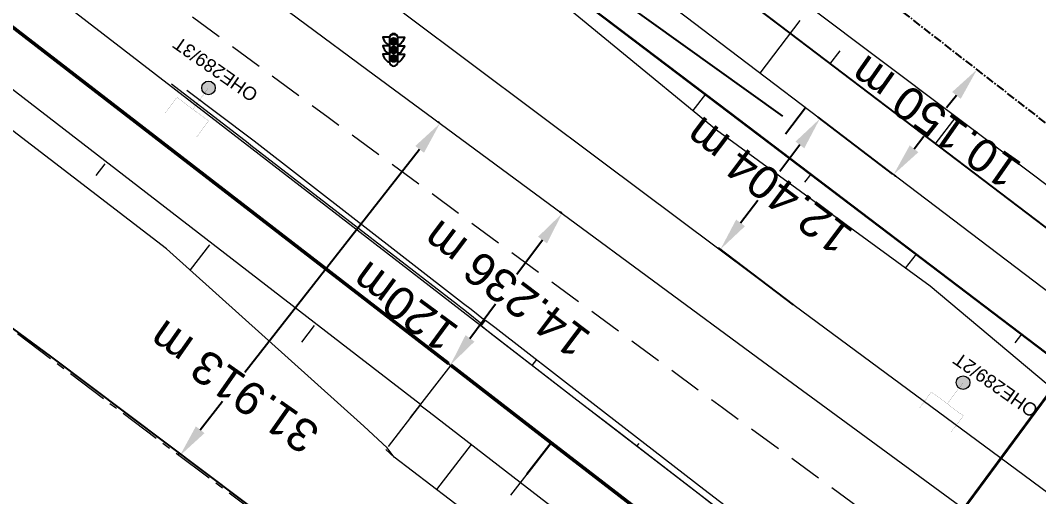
# Model space of a CAD drawing. Header units: metres. Extents: x 644418 to 1306172, y 3366650 to 6747308.
# Drawn here: x 653583.4 to 653660.3, y 3373248.4 to 3373284.4 of the extents above; entities that cross this region are included whole.
import ezdxf
from ezdxf.enums import TextEntityAlignment as Align

# ---------------------------------------------------------------- set-up
doc = ezdxf.new("R2010")
doc.units = ezdxf.units.M
doc.header["$MEASUREMENT"] = 0
for name, pattern in [('CENTER', [2, 1.25, -0.25, 0.25, -0.25]), ('DASHED', [0.75, 0.5, -0.25]), ('PHANTOM2', [1.25, 0.625, -0.125, 0.125, -0.125, 0.125, -0.125])]:
    doc.linetypes.add(name, pattern=pattern)
doc.layers.get('Defpoints').update_dxf_attribs({"lineweight": 0})
for name, color, linetype, lineweight in [('BOUNDARY DIMENTION', 10, 'Continuous', 0), ('C-ALIG-LABL-DG', 1, 'Continuous', 25), ('Existing Chainage', 7, 'Continuous', 0), ('Existing IR Track', 143, 'Continuous', 0), ('Existing Railway Boundary', 7, 'CENTER', 0), ('OHE MAST', 8, 'Continuous', 0), ('OHE MAST TEXT', 8, 'Continuous', 0), ('Prop TPTC Connecting line', 10, 'Continuous', 0), ('Proposed Chainage', 10, 'Continuous', 0), ('PROPOSED DFCC TOE LINE', 239, 'Continuous', 0), ('PROPOSED DFCC TOE LINE - Connecting line', 239, 'Continuous', 0), ('PROPOSED DFCC TOE LINE - Cut & Connection', 239, 'Continuous', 0), ('PROPOSED DFCC TOE SLOPES', 239, 'Continuous', 0), ('PROPOSED DFCC TOE SLOPES - Connecting line', 239, 'Continuous', 0), ('PROPOSED DFCC TOE SLOPES - Cut & Connection', 239, 'Continuous', 0), ('PROPOSED DFCC TRACK', 1, 'Continuous', 0)]:
    doc.layers.add(name, color=color, linetype=linetype, lineweight=lineweight)
for name, color, linetype in [('C-ROAD-CNTR-N', 92, 'Continuous'), ('COMPOUND_WALL', 251, 'Continuous'), ('DFCC Boundary', 6, 'CENTER'), ('Dimension', 10, 'Continuous'), ('IR PROPOSALS', 190, 'Continuous'), ('LINK LINE', 190, 'Continuous'), ('MATCH LINE', 7, 'Continuous'), ('PROPOSED DFCC FORMATION LINE', 187, 'Continuous'), ('PROPOSED FORMATION LINE - Connecting line', 187, 'Continuous'), ('PROPOSED FORMATION LINE - Cut & Connection', 187, 'Continuous'), ('SIGNAL_POST', 8, 'Continuous')]:
    doc.layers.add(name, color=color, linetype=linetype)
doc.styles.get("Standard").update_dxf_attribs({"font": 'arial.ttf'})
doc.styles.add('Style-Arial', font='arial.ttf')
doc.dimstyles.new('DIM', dxfattribs={"dimtxt": 2.5, "dimasz": 2.5, "dimexe": 0.18, "dimexo": 0.0625, "dimgap": 0.09, "dimtad": 0, "dimtih": 1, "dimtoh": 1, "dimdec": 3, "dimzin": 0, "dimdsep": 46, "dimtxsty": 'Standard', "dimcen": 0.09, "dimadec": 0, "dimazin": 0, "dimtfac": 1, "dimtdec": 3, "dimtofl": 0, "dimtmove": 0, "dimatfit": 3, "dimfxl": 1, "dimtolj": 1, "dimtzin": 0, "dimarcsym": 0})

# ---------------------------------------------------------------- blocks, each defined once
blk = doc.blocks.new('SIG')
for color, points in [(1, [(-0.216, 0.418, 0.180295), (-0.007, 0.33, -0.00255), (0.006, 0.33, -0.00255), (0.018, 0.33, 0.180295), (0.227, 0.418, -0.002654), (0.247, 0.438, 0.184495), (0.329, 0.654, 1.000001), (-0.318, 0.654, 0.184495), (-0.236, 0.438, -0.002654)]), (2, [(0.227, -0.23, -0.002654), (0.247, -0.21, 0.184495), (0.329, 0.006, 1.000001), (-0.318, 0.006, 0.184495), (-0.236, -0.21, -0.002654), (-0.216, -0.23, 0.180295), (-0.007, -0.317, -0.00255), (0.006, -0.317, -0.00255), (0.018, -0.317, 0.180295)]), (3, [(0.227, -0.878, -0.002654), (0.247, -0.857, 0.184495), (0.329, -0.641, 1.000001), (-0.318, -0.641, 0.184495), (-0.236, -0.857, -0.002654), (-0.216, -0.878, 0.395599)])]:
    blk.add_hatch(color=color).paths.add_polyline_path(points)
for p, q in [((-0.311, 0.978), (-0.318, -0.904)), ((0.329, -0.904), (0.322, 0.978))]:
    blk.add_line(p, q)
for points in [[(-0.311, 0.978), (-0.812, 0.978, 0.198758), (-0.425, 0.415, 0.003814), (-0.313, 0.39, 0.003814)], [(0.322, 0.978), (0.824, 0.978, -0.198758), (0.436, 0.415, -0.003814), (0.324, 0.39, -0.003814)], [(-0.313, 0.33), (-0.812, 0.33, 0.198758), (-0.425, -0.233, 0.003727), (-0.316, -0.257, 0.003727)], [(0.324, 0.33), (0.824, 0.33, -0.198758), (0.436, -0.233, -0.003727), (0.327, -0.257, -0.003727)], [(-0.316, -0.317), (-0.812, -0.317, 0.198758), (-0.425, -0.88, 0.003639), (-0.318, -0.904)], [(0.327, -0.317), (0.824, -0.317, -0.198758), (0.436, -0.88, -0.003639), (0.329, -0.904)]]:
    blk.add_lwpolyline(points, format="xyb")
for centre, radius, start, end in [((0.006, 0.908), 0.324, 12.40488, 167.59512), ((0.006, 0.811), 0.357, 27.75781, 152.24219), ((0.006, -0.896), 0.324, 181.45715, 358.54285)]:
    blk.add_arc(centre, radius, start, end)
blk = doc.blocks.new('OHE MAST')
h = blk.add_hatch(color=256)
edge = h.paths.add_edge_path()
edge.add_arc((0, 0), 0.514, 0, 360)
at = {"const_width": 0.01, "flags": 128}
for points in [[(1.5, 3.5), (1.5, 2), (-1.5, 2), (-1.5, 3.5)], [(0, 2), (0, 0)]]:
    blk.add_lwpolyline(points, dxfattribs=at)
blk.add_circle((0, 0), 0.514)
blk = doc.blocks.new('*D1756')
at = {"layer": 'Defpoints', "color": 0, "transparency": 16777216}
for p in [(653643.794, 3373276.996), (653649.364, 3373272.757), (653641.851, 3373262.887)]:
    blk.add_point(p, dxfattribs=at)
at = {"layer": 'Dimension', "color": 0, "lineweight": -2, "transparency": 16777216}
for p, q in [((653649.314, 3373272.795), (653643.651, 3373277.105)), ((653642.28, 3373275.007), (653640.756, 3373273.004)), ((653637.796, 3373269.115), (653639.1, 3373270.83)), ((653641.801, 3373262.925), (653636.138, 3373267.235))]:
    blk.add_line(p, q, dxfattribs=at)
at = {"layer": 'Dimension', "color": 0, "transparency": 16777216}
for points in [[(653641.948, 3373275.26), (653642.611, 3373274.755), (653643.794, 3373276.996)], [(653637.464, 3373269.368), (653638.127, 3373268.863), (653636.281, 3373267.126)]]:
    blk.add_solid(points, dxfattribs=at)
at = {"layer": 'Dimension', "color": 0, "lineweight": 0, "transparency": 16777216, "insert": (653639.928, 3373271.917), "char_height": 2.5, "attachment_point": 5, "rotation": 143}
blk.add_mtext('\\A1;12.404 m', dxfattribs=at)
blk = doc.blocks.new('*D1566')
at = {"layer": 'Defpoints', "color": 0, "linetype": 'ByBlock', "ltscale": 0.5, "transparency": 16777216}
for p in [(653615.078, 3373276.642), (653595.407, 3373251.513), (653595.407, 3373251.513)]:
    blk.add_point(p, dxfattribs=at)
at = {"layer": 'Existing Railway Boundary', "color": 0, "linetype": 'ByBlock', "lineweight": -2, "ltscale": 0.5, "transparency": 16777216}
for p, q in [((653615.029, 3373276.68), (653614.936, 3373276.753)), ((653613.537, 3373274.673), (653600.33, 3373257.802)), ((653596.948, 3373253.481), (653598.642, 3373255.645)), ((653595.358, 3373251.551), (653595.266, 3373251.623))]:
    blk.add_line(p, q, dxfattribs=at)
at = {"layer": 'Existing Railway Boundary', "color": 0, "linetype": 'ByBlock', "ltscale": 0.5, "transparency": 16777216}
for points in [[(653613.209, 3373274.93), (653613.865, 3373274.416), (653615.078, 3373276.642)], [(653596.62, 3373253.738), (653597.276, 3373253.224), (653595.407, 3373251.513)]]:
    blk.add_solid(points, dxfattribs=at)
at = {"layer": 'Existing Railway Boundary', "color": 0, "linetype": 'ByBlock', "ltscale": 0.5, "transparency": 16777216, "insert": (653599.486, 3373256.723), "char_height": 2.5, "attachment_point": 5, "rotation": 145}
blk.add_mtext('\\A1;31.913 m', dxfattribs=at)
blk = doc.blocks.new('*D1653')
at = {"layer": 'BOUNDARY DIMENTION', "color": 0, "lineweight": -2, "transparency": 16777216}
for p, q in [((653655.719, 3373280.672), (653655.811, 3373280.599)), ((653654.115, 3373278.753), (653653.365, 3373277.808)), ((653650.912, 3373274.72), (653651.662, 3373275.664)), ((653649.406, 3373272.723), (653649.498, 3373272.65))]:
    blk.add_line(p, q, dxfattribs=at)
at = {"layer": 'BOUNDARY DIMENTION', "color": 0, "transparency": 16777216}
for points in [[(653653.789, 3373279.012), (653654.441, 3373278.494), (653655.67, 3373280.711)], [(653650.586, 3373274.979), (653651.238, 3373274.461), (653649.357, 3373272.762)]]:
    blk.add_solid(points, dxfattribs=at)
at = {"layer": 'Defpoints', "color": 0, "transparency": 16777216}
for p in [(653655.67, 3373280.711), (653655.67, 3373280.711), (653649.357, 3373272.762)]:
    blk.add_point(p, dxfattribs=at)
at = {"layer": 'BOUNDARY DIMENTION', "color": 0, "transparency": 16777216, "insert": (653652.514, 3373276.736), "char_height": 2.5, "attachment_point": 5, "rotation": 145}
blk.add_mtext('\\A1;10.150 m', dxfattribs=at)
blk = doc.blocks.new('*D1971')
at = {"layer": 'Defpoints', "color": 0, "transparency": 16777216}
for p in [(653624.309, 3373269.833), (653624.335, 3373269.813), (653615.884, 3373258.357)]:
    blk.add_point(p, dxfattribs=at)
at = {"layer": 'Dimension', "color": 0, "lineweight": -2, "transparency": 16777216}
for p, q in [((653624.285, 3373269.85), (653624.164, 3373269.939)), ((653622.825, 3373267.821), (653620.895, 3373265.205)), ((653617.342, 3373260.388), (653619.272, 3373263.004)), ((653615.834, 3373258.394), (653615.714, 3373258.483))]:
    blk.add_line(p, q, dxfattribs=at)
at = {"layer": 'Dimension', "color": 0, "transparency": 16777216}
for points in [[(653622.49, 3373268.068), (653623.16, 3373267.573), (653624.309, 3373269.833)], [(653617.007, 3373260.635), (653617.678, 3373260.14), (653615.858, 3373258.376)]]:
    blk.add_solid(points, dxfattribs=at)
at = {"layer": 'Dimension', "color": 0, "lineweight": 0, "transparency": 16777216, "insert": (653620.084, 3373264.104), "char_height": 2.5, "attachment_point": 5, "rotation": 143}
blk.add_mtext('\\A1;14.236 m', dxfattribs=at)

msp = doc.modelspace()

# ---------------------------------------------------------------- linework, layer by layer
at = {"layer": 'C-ALIG-LABL-DG', "color": 1, "linetype": 'Continuous', "lineweight": 25}
msp.add_line((653642.715, 3373277.8059), (653641.2031, 3373275.8148), dxfattribs=at)
at = {"layer": 'C-ROAD-CNTR-N', "color": 190, "linetype": 'Continuous', "lineweight": 50, "flags": 128}
msp.add_lwpolyline([(653615.7135, 3373258.4826), (653476.1086, 3373366.2531)], dxfattribs=at)
at = {"layer": 'C-ROAD-CNTR-N', "color": 1, "linetype": 'Continuous', "lineweight": 50, "flags": 128}
msp.add_lwpolyline([(653708.6693, 3373188.3427), (653708.6693, 3373188.3427, -0.0055552), (653655.1861, 3373228.1309), (653651.2102, 3373231.1629), (653647.2388, 3373234.2006), (653643.2713, 3373237.2433), (653639.3068, 3373240.2902), (653635.345, 3373243.3404), (653631.385, 3373246.393), (653627.4263, 3373249.4473), (653623.4682, 3373252.5024), (653615.8844, 3373258.3565)], format="xyb", dxfattribs=at)
at = {"layer": 'COMPOUND_WALL', "linetype": 'Continuous'}
for points in [[(653490.5, 3373388.474, 269.187), (653584.982, 3373318.047, 269.185), (653623.328, 3373289.844, 268.625), (653640.97, 3373277.197, 268.314)], [(653536.804, 3373295.027, 269.954), (653585.704, 3373258.966, 269.671), (653640.424, 3373217.815, 269.355), (653709.645, 3373172.602, 269.692), (653678.63, 3373132.646, 269.384)]]:
    msp.add_polyline3d(points, dxfattribs=at)
at = {"layer": 'DFCC Boundary', "ltscale": 0.5, "flags": 128}
msp.add_lwpolyline([(655695.597, 3371812.1897), (655640.8822, 3371912.823), (655580.0449, 3371996.7158), (655509.7792, 3372062.0857), (655426.9534, 3372113.9756), (655342.6069, 3372167.9462), (655257.8854, 3372221.2222), (655173.2688, 3372275.363), (655087.3459, 3372327.2788), (655002.8598, 3372380.6107), (654914.5097, 3372429.9473), (654741.1355, 3372529.4419), (654650.033, 3372576.4159), (654568.6995, 3372626.155), (654571.9877, 3372630.6369), (654391.4686, 3372756.327), (654377.1337, 3372736.8494), (654004.4289, 3373016.6995), (654007.7887, 3373020.6424), (653690.5739, 3373253.6486), (653690.5425, 3373253.6059), (653433.8132, 3373453.1485), (653440.7668, 3373462.5592), (653208.8394, 3373636.5534), (653216.1698, 3373646.5105), (653142.1983, 3373700.8896), (653053.6963, 3373771.1122), (652994.4341, 3373810.5255), (652929.3691, 3373859.5713), (652860.9168, 3373902.1103), (652749.6028, 3373984.4705), (652631.2396, 3374070.7175), (652636.2281, 3374078.1704), (652537.912, 3374145.7283), (652392.904, 3374241.2711), (652388.7719, 3374235.6812), (652308.569, 3374304.8076), (652315.9256, 3374314.7669), (652103.9815, 3374448.7876), (652083.1937, 3374464.1943), (652072.7494, 3374471.9329), (652052.3219, 3374487.0684), (652038.1897, 3374497.5387), (652024.0173, 3374508.0388), (652009.8347, 3374518.5254), (651995.6683, 3374529), (651981.7515, 3374539.2836), (651967.8828, 3374549.5317), (651954.6903, 3374559.2866), (651941.4997, 3374569.04), (651923.9377, 3374582.0168), (651906.3215, 3374595.0337), (651892.0868, 3374605.5547), (651877.7985, 3374616.1153), (651861.6288, 3374628.0564), (651845.5071, 3374639.9619), (651829.5757, 3374651.7544), (651824.7911, 3374655.296), (651813.6747, 3374663.5244), (651797.4592, 3374675.4968), (651792.6217, 3374679.0685), (651809.3453, 3374701.6999), (651798.0335, 3374710.0518), (651782.3495, 3374721.6444), (651766.6655, 3374733.2369), (651750.5163, 3374745.1875), (651734.3118, 3374757.179), (651717.3274, 3374769.6994), (651700.4625, 3374782.1317), (651684.6001, 3374793.8578), (651668.5938, 3374805.6902), (651652.6806, 3374817.4203), (651636.8173, 3374829.1137), (651620.9269, 3374840.8662), (651604.9647, 3374852.6718), (651588.7459, 3374864.6312), (651572.5882, 3374876.5455), (651556.6943, 3374888.2868), (651540.8409, 3374899.9983), (651524.5553, 3374912.0488), (651508.2568, 3374924.109), (651492.7938, 3374935.5157), (651477.3997, 3374946.8715), (651461.3291, 3374958.7436), (651445.2311, 3374970.6359), (651429.3555, 3374982.3615), (651413.4375, 3374994.1184), (651396.6322, 3375006.522), (651379.7761, 3375018.963), (651363.6644, 3375030.8565), (651352.7728, 3375038.8965), (651331.6522, 3375054.4784), (651315.7738, 3375066.1947), (651299.7306, 3375078.0412), (651283.6239, 3375089.9346), (651273.9044, 3375097.1057), (651264.2377, 3375104.2378), (651243.4187, 3375119.6324), (651222.5077, 3375135.095), (651201.5462, 3375150.5784), (651180.4926, 3375166.1298), (651161.7365, 3375179.9701), (651143.0969, 3375193.7244), (651126.6442, 3375205.9373), (651110.0563, 3375218.2505), (651088.7204, 3375233.9244), (651067.5473, 3375249.4788), (651049.4448, 3375262.8672), (651031.0656, 3375276.4601), (651013.3004, 3375289.5618), (650995.6557, 3375302.5748), (650975.556, 3375317.4171), (650955.4878, 3375332.2363), (650948.8014, 3375337.1771), (650951.4372, 3375340.7501), (650937.0874, 3375351.3535), (650916.0918, 3375366.8677), (650897.9224, 3375380.2929), (650879.805, 3375393.6796), (650866.8386, 3375403.2309), (650853.9116, 3375412.7532), (650835.5886, 3375426.289), (650817.2946, 3375439.8035), (650797.968, 3375454.1206), (650778.7222, 3375468.3781), (650760.7655, 3375481.6337), (650742.8011, 3375494.8949), (650723.0807, 3375509.4255), (650703.3693, 3375523.9495), (650688.6613, 3375534.8372), (650673.8463, 3375545.804), (650653.7938, 3375560.6295), (650633.6894, 3375575.4932), (650612.6421, 3375591.0542), (650592.0153, 3375606.3042), (650570.0328, 3375622.5591), (650548.5001, 3375638.4814), (650530.5234, 3375651.793), (650512.3606, 3375665.2423), (650494.7465, 3375678.2665), (650476.9008, 3375691.462), (650459.2976, 3375704.4721), (650441.3132, 3375717.7633), (650427.1261, 3375728.1319), (650413.8099, 3375737.864), (650402.677, 3375746.2697), (650389.8486, 3375755.6668), (650377.7322, 3375764.5425), (650360.7275, 3375777.1141), (650343.7744, 3375789.6482), (650325.0342, 3375803.5254), (650306.3109, 3375817.39), (650287.6225, 3375831.2124), (650268.717, 3375845.1957), (650250.337, 3375858.8009), (650231.8256, 3375872.5033), (650215.4559, 3375884.6355), (650199.261, 3375896.6381), (650189.9351, 3375903.5429), (650184.6476, 3375907.4517), (650170.3331, 3375918.0338), (650153.2211, 3375930.7288), (650135.9365, 3375943.5518), (650119.2313, 3375955.9159), (650102.3769, 3375968.3905), (650085.2738, 3375981.0461), (650068.2078, 3375993.6742), (650052.7787, 3376005.1011), (650037.4384, 3376016.4621), (650022.1728, 3376027.766), (650006.9632, 3376039.0283), (649974.7512, 3376062.8762), (649961.4537, 3376072.7117), (649948.2091, 3376082.508), (649944.476, 3376085.2722), (649918.728, 3376050.5341), (649909.4316, 3376057.4177), (649896.4092, 3376067.0604), (649893.7832, 3376069.0128), (649891.1645, 3376070.9437), (649888.4639, 3376072.9569), (649875.744, 3376082.3694), (649867.5551, 3376088.4016), (649853.4118, 3376098.8745), (649839.2513, 3376109.3603), (649829.0749, 3376116.9005), (649827.2194, 3376118.2675), (649818.0867, 3376125.0366), (649808.8566, 3376131.8779), (649793.2502, 3376143.4201), (649777.6288, 3376154.9733), (649763.6321, 3376165.3144), (649749.5741, 3376175.7007), (649733.9228, 3376187.2754), (649718.3343, 3376198.8036), (649705.3241, 3376208.4391), (649692.3703, 3376218.0327), (649678.0208, 3376228.6769), (649663.5747, 3376239.3366), (649646.4625, 3376252.0623), (649634.6272, 3376260.744), (649624.9192, 3376267.9946), (649615.0208, 3376275.3876), (649599.9831, 3376286.4834), (649588.9857, 3376294.598), (649590.032, 3376296.0132), (649586.1685, 3376298.8639), (649569.3593, 3376311.3207), (649552.641, 3376323.7102), (649537.2353, 3376335.0739), (649521.9792, 3376346.327), (649506.2408, 3376358.0035), (649490.3575, 3376369.7875), (649475.7578, 3376380.5673), (649461.1933, 3376391.3211), (649445.4753, 3376402.9572), (649429.8494, 3376414.5253), (649414.4906, 3376425.9209), (649378.3483, 3376452.6365), (649368.4603, 3376459.9984), (649352.6509, 3376471.6682), (649336.6992, 3376483.4434), (649322.3941, 3376494.1037), (649307.6557, 3376505.0862), (649290.8736, 3376517.4208), (649273.972, 3376529.8435), (649258.1992, 3376541.4854), (649242.2966, 3376553.2232), (649226.5432, 3376564.8634), (649210.8826, 3376576.435), (649195.2207, 3376588.0769), (649179.5326, 3376599.7383), (649164.9134, 3376610.5118), (649150.5177, 3376621.1205), (649135.415, 3376632.3287), (649120.2337, 3376643.5954), (649107.8929, 3376652.6743), (649095.5927, 3376661.7234), (649079.5687, 3376673.5769), (649063.4846, 3376685.4748), (649046.5651, 3376697.9756), (649029.6506, 3376710.4727), (649013.3465, 3376722.5351), (648996.9805, 3376734.6431), (648980.3936, 3376746.8979), (648963.6626, 3376759.259), (648946.7453, 3376771.7643), (648929.6945, 3376784.3682), (648913.5118, 3376796.3614), (648897.2206, 3376808.435), (648876.2496, 3376823.9678), (648855.1325, 3376839.6089), (648839.3985, 3376851.2044), (648823.6596, 3376862.8037), (648806.187, 3376875.7235), (648788.7814, 3376888.5937), (648772.4766, 3376900.6763), (648756.1277, 3376912.7915), (648748.6058, 3376918.3049), (648733.321, 3376929.6306), (648718.1841, 3376940.8501), (648694.1574, 3376958.9078), (648686.9154, 3376964.1595), (648685.9321, 3376964.8321), (648667.95, 3376978.2197), (648649.3198, 3376992.1471), (648633.5557, 3377003.8368), (648617.684, 3377015.6038), (648613.3865, 3377018.7718), (648613.1308, 3377018.4261), (648605.39, 3377024.1325), (648593.439, 3377032.9404), (648576.5994, 3377045.3816), (648559.8787, 3377057.7351), (648542.9247, 3377070.3132), (648525.9483, 3377082.908), (648511.3109, 3377093.7409), (648496.5572, 3377104.6599), (648477.562, 3377118.7172), (648458.5464, 3377132.7896), (648451.3349, 3377138.2101), (648435.5918, 3377149.862), (648422.1096, 3377159.9046), (648408.3664, 3377170.0637), (648394.6863, 3377180.1761), (648381.6588, 3377189.818), (648368.6059, 3377199.4787), (648354.1188, 3377210.196), (648339.6473, 3377220.9017), (648325.8166, 3377231.1386), (648311.9735, 3377241.3853), (648297.2469, 3377252.2824), (648283.6168, 3377262.3688), (648282.6002, 3377260.9951), (648281.5015, 3377261.8082), (648268.446, 3377271.4578), (648255.3849, 3377281.1115), (648243.3023, 3377290.0413), (648231.5826, 3377298.7116), (648230.1246, 3377299.843), (648216.137, 3377310.1827), (648202.3989, 3377320.3379), (648187.9045, 3377331.0225), (648173.4524, 3377341.7035), (648159.964, 3377351.7009), (648146.3755, 3377361.7726), (648132.3698, 3377372.1252), (648118.3132, 3377382.5155), (648104.5683, 3377392.6752), (648090.8453, 3377402.8186), (648079.0331, 3377411.5788), (648067.1746, 3377420.3734), (648052.1864, 3377431.461), (648037.1291, 3377442.5999), (648023.4384, 3377452.7367), (648009.6421, 3377462.9518), (647998.5681, 3377471.1475), (647977.6651, 3377486.6371), (647970.8013, 3377491.7424), (647954.3046, 3377504.0127), (647940.5645, 3377514.1537), (647927.1436, 3377524.0583), (647912.5029, 3377534.9198), (647897.7662, 3377545.8524), (647883.3488, 3377556.5286), (647868.9785, 3377567.1699), (647855.3948, 3377577.2425), (647841.7032, 3377587.3948), (647828.8284, 3377596.8277), (647815.9828, 3377606.2395), (647798.869, 3377618.9232), (647787.996, 3377626.9816), (647769.1212, 3377640.9619), (647756.6675, 3377650.183), (647742.624, 3377660.5991), (647728.5049, 3377671.0713), (647713.635, 3377682.0926), (647698.699, 3377693.1628), (647681.9918, 3377705.517), (647665.4025, 3377717.7839), (647652.0515, 3377727.6811), (647638.8028, 3377737.5025), (647625.2604, 3377747.546), (647611.724, 3377757.585), (647601.846, 3377764.9047), (647586.5632, 3377776.2354), (647574.9107, 3377784.8659), (647552.1318, 3377801.7377), (647544.5766, 3377807.3492), (647531.2096, 3377817.2774), (647518.7824, 3377826.4783), (647506.3678, 3377835.6698), (647493.0662, 3377845.5438), (647479.7149, 3377855.4547), (647466.3541, 3377865.3556), (647452.9886, 3377875.26), (647440.1702, 3377884.755), (647427.3392, 3377894.2595), (647421.9004, 3377898.2902), (647422.4016, 3377898.9655), (647413.1507, 3377905.8213), (647398.5546, 3377916.6386), (647385.2867, 3377926.4568), (647372.1159, 3377936.2032), (647357.4127, 3377947.1112), (647351.2811, 3377951.6601), (647330.0092, 3377967.4105), (647317.4471, 3377976.6964), (647304.414, 3377986.3606), (647291.335, 3377996.0589), (647278.7541, 3378005.3917), (647266.0777, 3378014.7954), (647252.9457, 3378024.4462), (647239.9839, 3378033.9719), (647225.7512, 3378044.5255), (647211.5179, 3378055.0796), (647196.511, 3378066.208), (647181.4966, 3378077.3419), (647167.7872, 3378087.5064), (647154.0498, 3378097.6917), (647140.7668, 3378107.5414), (647127.4862, 3378117.3893), (647113.2521, 3378127.9375), (647099.0375, 3378138.4713), (647085.0268, 3378148.8592), (647070.9977, 3378159.2608), (647056.5444, 3378169.9697), (647042.0873, 3378180.6814), (647027.5624, 3378191.4464), (647013.0728, 3378202.1851), (646999.864, 3378211.9684), (646986.6741, 3378221.7376), (646973.6148, 3378231.4185), (646960.4875, 3378241.1499), (646945.7953, 3378252.0414), (646931.0256, 3378262.9902), (646930.6274, 3378263.2852), (646951.9475, 3378292.0562)], dxfattribs=at)
at = {"layer": 'Existing Chainage', "color": 0, "linetype": 'Continuous', "lineweight": 13, "flags": 128}
msp.add_lwpolyline([(653648.568, 3373239.2686), (653657.4844, 3373251.3309)], dxfattribs=at)
at = {"layer": 'Existing IR Track', "flags": 128}
for points in [[(653488.0181, 3373385.2114), (653502.3187, 3373373.5765), (653514.8655, 3373363.3663), (653526.7472, 3373353.6788), (653539.3869, 3373343.3734), (653562.4463, 3373324.6346), (653584.7334, 3373306.5234), (653599.0791, 3373295.3269), (653612.515, 3373284.8421), (653627.2485, 3373273.8156), (653641.8511, 3373262.8869), (653656.8126, 3373251.8275), (653671.4279, 3373241.0239), (653687.812, 3373229.0084), (653704.0966, 3373217.066), (653720.3476, 3373205.0837), (653737.0212, 3373192.7897), (653750.168, 3373183.1064), (653763.8414, 3373173.0355), (653778.0731, 3373162.5772), (653790.3904, 3373153.525), (653807.9167, 3373140.5838), (653823.359, 3373129.1813), (653840.4143, 3373116.5158)], [(653497.183, 3373366.6049), (653509.1645, 3373357.306), (653522.046, 3373347.2948), (653534.8533, 3373337.3416), (653558.4666, 3373319.2198), (653582.1685, 3373301.0301), (653595.8269, 3373290.8985), (653609.5143, 3373280.7456), (653624.3092, 3373269.8326), (653639.0859, 3373258.9329), (653653.9824, 3373247.9979), (653668.7717, 3373237.1416), (653684.9994, 3373225.2137), (653701.207, 3373213.3006), (653717.549, 3373201.3001), (653733.88, 3373189.3077), (653747.3972, 3373179.3615), (653760.8472, 3373169.4647), (653775.2992, 3373158.8304), (653789.6881, 3373148.2426), (653805.1404, 3373136.8348), (653820.6059, 3373125.4168), (653837.5601, 3373112.6674), (653852.5684, 3373101.3812)]]:
    msp.add_lwpolyline(points, dxfattribs=at)
at = {"layer": 'Existing IR Track', "color": 88, "linetype": 'DASHED', "ltscale": 5, "flags": 128}
msp.add_lwpolyline([(653646.706, 3373247.6159), (653636.4262, 3373255.1348), (653606.6252, 3373277.0804), (653589.2754, 3373289.9145)], dxfattribs=at)
at = {"layer": 'Existing Railway Boundary', "color": 244, "ltscale": 2.5, "flags": 128}
msp.add_lwpolyline([(653287.1868, 3373490.7761), (653287.1868, 3373490.7761), (653292.5786, 3373487.0389), (653297.5635, 3373483.6522), (653306.0342, 3373477.8261), (653312.2973, 3373473.5275), (653319.1325, 3373468.8218), (653324.4146, 3373465.1867), (653330.0555, 3373461.3048), (653336.5668, 3373456.8592), (653336.6384, 3373456.8173), (653340.7282, 3373453.9974), (653343.2403, 3373451.9847), (653352.4152, 3373444.6524), (653358.0285, 3373440.1303), (653371.6525, 3373429.2121), (653389.7347, 3373414.6037), (653408.162, 3373399.7164), (653422.1189, 3373388.3233), (653435.9047, 3373377.0691), (653451.0231, 3373364.4563), (653461.997, 3373355.304), (653466.3705, 3373351.8768), (653478.3874, 3373342.3877), (653490.2903, 3373332.9886), (653503.0713, 3373322.8822), (653515.8676, 3373312.764), (653539.401, 3373294.3874), (653563.1455, 3373275.8459), (653576.9172, 3373265.4499), (653590.5516, 3373255.1576), (653605.287, 3373244.0961), (653605.3129, 3373244.0761), (653620.1179, 3373233.1556), (653628.6761, 3373226.8733)], dxfattribs=at)
at = {"layer": 'LINK LINE', "linetype": 'Continuous', "lineweight": 30}
msp.add_line((653623.4675, 3373252.503), (653621.6344, 3373250.1282), dxfattribs=at)
at = {"layer": 'MATCH LINE', "linetype": 'PHANTOM2', "ltscale": 15, "const_width": 0.2}
msp.add_lwpolyline([(653686.4526, 3373290.5199), (653614.1475, 3373192.7036)], dxfattribs=at)
at = {"layer": 'Prop TPTC Connecting line', "flags": 128}
for points in [[(653615.8844, 3373258.3565), (653612.8292, 3373254.3986)], [(653623.4682, 3373252.5024), (653620.413, 3373248.5444)]]:
    msp.add_lwpolyline(points, dxfattribs=at)
at = {"layer": 'Proposed Chainage', "linetype": 'Continuous', "lineweight": 0, "flags": 128}
msp.add_lwpolyline([(653642.2676, 3373284.4237), (653639.2438, 3373280.4416)], dxfattribs=at)
at = {"layer": 'PROPOSED DFCC FORMATION LINE', "lineweight": 0, "flags": 128}
for points in [[(653848.58, 3373126.1936), (653832.6516, 3373138.2886), (653816.7233, 3373150.3836), (653800.795, 3373162.4785), (653784.8666, 3373174.5735), (653768.9383, 3373186.6685), (653753.01, 3373198.7634), (653737.0816, 3373210.8584), (653721.1533, 3373222.9534), (653705.225, 3373235.0483), (653689.2966, 3373247.1433), (653673.3683, 3373259.2383), (653657.44, 3373271.3332), (653641.5116, 3373283.4282), (653625.5833, 3373295.5232), (653618.4361, 3373300.9503), (653609.655, 3373307.6181), (653602.5078, 3373313.0453), (653593.7266, 3373319.7131), (653577.7983, 3373331.8081), (653561.87, 3373343.903), (653545.9416, 3373355.998), (653530.0133, 3373368.093)], [(653844.0444, 3373120.2205), (653828.116, 3373132.3155), (653812.1877, 3373144.4104), (653796.2594, 3373156.5054), (653780.331, 3373168.6004), (653764.4027, 3373180.6953), (653748.4744, 3373192.7903), (653732.546, 3373204.8853), (653716.6177, 3373216.9802), (653700.6894, 3373229.0752), (653684.761, 3373241.1702), (653668.8327, 3373253.2651), (653652.9044, 3373265.3601), (653636.976, 3373277.4551), (653621.0477, 3373289.5501), (653613.9005, 3373294.9772), (653605.1194, 3373301.645), (653597.9722, 3373307.0721), (653589.191, 3373313.74), (653573.2627, 3373325.835), (653557.3344, 3373337.9299), (653541.406, 3373350.0249), (653525.4777, 3373362.1199)], [(653903.113, 3373084.8439), (653896.3954, 3373089.9483), (653892.4939, 3373092.9109), (653880.4669, 3373102.0435), (653864.5385, 3373114.1385), (653848.6102, 3373126.2335), (653832.6819, 3373138.3284), (653816.7535, 3373150.4234), (653800.8252, 3373162.5184), (653784.8969, 3373174.6133), (653768.9685, 3373186.7083), (653753.0402, 3373198.8033), (653737.1119, 3373210.8982), (653721.1835, 3373222.9932), (653705.2552, 3373235.0882), (653689.3269, 3373247.1831), (653673.3985, 3373259.2781), (653657.4702, 3373271.3731), (653641.5419, 3373283.468), (653625.6135, 3373295.563), (653618.4663, 3373300.9901), (653609.6852, 3373307.658)], [(653887.8978, 3373086.8582), (653875.8708, 3373095.9908), (653859.9424, 3373108.0857), (653844.0141, 3373120.1807), (653828.0858, 3373132.2757), (653812.1574, 3373144.3706), (653796.2291, 3373156.4656), (653780.3008, 3373168.5606), (653764.3725, 3373180.6555), (653748.4441, 3373192.7505), (653732.5158, 3373204.8455), (653716.5875, 3373216.9404), (653700.6591, 3373229.0354), (653684.7308, 3373241.1304), (653668.8025, 3373253.2253), (653652.8741, 3373265.3203), (653636.9458, 3373277.4153), (653621.0175, 3373289.5102), (653613.8702, 3373294.9374)]]:
    msp.add_lwpolyline(points, dxfattribs=at)
at = {"layer": 'PROPOSED DFCC TOE LINE', "lineweight": 0}
msp.add_lwpolyline([(653762.6534, 3373179.5545), (653747.7262, 3373191.8051), (653731.9407, 3373204.0881), (653716.0923, 3373216.2884), (653699.6285, 3373227.6782), (653683.33, 3373239.2857), (653667.4647, 3373251.4635), (653652.118, 3373264.3245), (653635.9709, 3373276.1314), (653620.5133, 3373288.8462), (653613.5508, 3373294.5167), (653605.0789, 3373301.5918), (653597.7651, 3373306.7994), (653589.1593, 3373313.6982), (653573.0567, 3373325.5636), (653557.0364, 3373337.5375), (653546.3632, 3373345.7988)], dxfattribs=at)
at = {"layer": 'PROPOSED DFCC TOE LINE', "lineweight": 0, "flags": 128}
msp.add_lwpolyline([(653581.1564, 3373329.8292), (653593.9245, 3373319.9737), (653602.7128, 3373313.3153), (653610.1499, 3373308.2699), (653619.6339, 3373302.5277), (653626.875, 3373297.2243), (653643.0383, 3373285.4387), (653659.0343, 3373273.4329), (653675.0205, 3373261.4141), (653690.6389, 3373248.9109), (653706.2449, 3373236.3915), (653722.5721, 3373224.8218), (653736.8565, 3373212.2513)], dxfattribs=at)
at = {"layer": 'PROPOSED DFCC TOE LINE - Connecting line', "lineweight": 0, "flags": 128}
for points in [[(653618.5076, 3373261.7548), (653619.2099, 3373261.2377), (653626.0935, 3373255.9033), (653635.0268, 3373249.001), (653636.6442, 3373247.7563), (653647.2054, 3373239.6331), (653650.8735, 3373236.8244), (653657.5775, 3373231.272), (653666.5607, 3373224.7558), (653666.7214, 3373224.6683), (653675.5968, 3373218.3128), (653676.5388, 3373217.6104), (653682.8445, 3373212.8806), (653684.4731, 3373211.6584), (653692.4442, 3373205.5319), (653693.2664, 3373204.8909), (653699, 3373201.141), (653702.5988, 3373198.8567), (653711.262, 3373191.9099)], [(653618.5076, 3373261.7548), (653619.2099, 3373261.2377), (653626.0935, 3373255.9033), (653635.0268, 3373249.001), (653636.6442, 3373247.7563), (653647.2054, 3373239.6331), (653650.8735, 3373236.8244), (653653.9633, 3373234.2653)], [(653704.7706, 3373182.9787), (653695.1275, 3373188.6569), (653691.5633, 3373191.0186), (653685.9437, 3373194.9713), (653685.109, 3373195.6025), (653676.9601, 3373201.5594), (653675.3311, 3373202.7954), (653669.092, 3373207.6692), (653668.1559, 3373208.3877), (653659.4784, 3373215.0801), (653659.3347, 3373215.1914), (653650.8477, 3373222.4325), (653644.0113, 3373227.8592), (653640.3901, 3373230.7498), (653636.8357, 3373233.4771), (653635.5182, 3373231.7625), (653627.8008, 3373237.6928), (653629.1216, 3373239.4116), (653628.1963, 3373240.1426), (653618.547, 3373246.1272), (653611.6178, 3373251.4024), (653610.975, 3373251.9966)], [(653650.8477, 3373222.4325), (653644.0113, 3373227.8592), (653640.3901, 3373230.7498), (653636.8357, 3373233.4771), (653635.5182, 3373231.7625), (653627.8008, 3373237.6928), (653629.1216, 3373239.4116), (653628.1963, 3373240.1426), (653618.547, 3373246.1272), (653611.6178, 3373251.4024), (653611.0855, 3373252.1163)]]:
    msp.add_lwpolyline(points, dxfattribs=at)
at = {"layer": 'PROPOSED DFCC TOE LINE - Cut & Connection', "lineweight": 0}
msp.add_lwpolyline([(653595.9394, 3373279.1429), (653600.8237, 3373275.4782), (653601.0388, 3373275.3167), (653616.6131, 3373263.2022), (653616.8633, 3373263.0178), (653617.4416, 3373262.5917), (653618.488, 3373261.7294)], dxfattribs=at)
msp.add_lwpolyline([(653595.9394, 3373279.1429), (653600.8237, 3373275.4782), (653601.0388, 3373275.3167), (653616.6131, 3373263.2022), (653616.8633, 3373263.0178), (653617.4416, 3373262.5917), (653618.488, 3373261.7294)], dxfattribs=at)
msp.add_lwpolyline([(653595.9394, 3373279.1429), (653600.8237, 3373275.4782), (653601.0388, 3373275.3167), (653616.6131, 3373263.2022), (653616.8633, 3373263.0178), (653617.4416, 3373262.5917), (653618.488, 3373261.7294)], dxfattribs=at)
at = {"layer": 'PROPOSED DFCC TOE SLOPES', "linetype": 'Continuous', "lineweight": 0, "flags": 128}
for points in [[(653644.5542, 3373281.1179), (653645.324, 3373282.1317)], [(653652.5183, 3373275.0704), (653654.0918, 3373277.1425)]]:
    msp.add_lwpolyline(points, dxfattribs=at)
at = {"layer": 'PROPOSED DFCC TOE SLOPES', "flags": 128}
for points in [[(653635.1349, 3373278.8531), (653634.1842, 3373277.6011)], [(653643.0991, 3373272.8056), (653642.6385, 3373272.1992)], [(653651.0632, 3373266.7582), (653650.2516, 3373265.6893)], [(653659.0274, 3373260.7107), (653658.5224, 3373260.0456)]]:
    msp.add_lwpolyline(points, dxfattribs=at)
at = {"layer": 'PROPOSED DFCC TOE SLOPES - Connecting line', "flags": 128}
for points in [[(653618.1759, 3373261.325), (653618.5076, 3373261.7548)], [(653618.1759, 3373261.325), (653618.5076, 3373261.7548)], [(653622.044, 3373258.3391), (653622.3832, 3373258.7785)], [(653622.044, 3373258.3391), (653622.3832, 3373258.7785)], [(653617.4307, 3373252.3624), (653614.8124, 3373248.9704)], [(653617.4307, 3373252.3624), (653614.8124, 3373248.9704)], [(653617.431, 3373252.3622), (653614.813, 3373248.9699)], [(653617.431, 3373252.3622), (653614.813, 3373248.9699)], [(653629.9597, 3373252.23), (653630.1255, 3373252.4449)], [(653629.9597, 3373252.23), (653630.1255, 3373252.4449)]]:
    msp.add_lwpolyline(points, dxfattribs=at)
at = {"layer": 'PROPOSED DFCC TOE SLOPES - Cut & Connection', "color": 190, "flags": 128}
for points in [[(653611.0749, 3373252.1261), (653609.3165, 3373253.7498), (653594.4081, 3373267.1671), (653578.5218, 3373279.3175), (653561.8373, 3373290.4339), (653546.2006, 3373302.9077), (653531.4412, 3373316.5181), (653515.192, 3373328.1983), (653499.8956, 3373341.1131), (653483.6104, 3373352.7468)], [(653589.7383, 3373273.5811), (653589.0485, 3373272.6875)], [(653589.7383, 3373273.5811), (653589.0485, 3373272.6875)], [(653597.6542, 3373267.4706), (653596.1853, 3373265.5676)], [(653597.6542, 3373267.4706), (653596.1853, 3373265.5676)], [(653605.5701, 3373261.36), (653604.6048, 3373260.1095)], [(653605.5701, 3373261.36), (653604.6048, 3373260.1095)], [(653613.593, 3373255.3881), (653611.1525, 3373252.2266)]]:
    msp.add_lwpolyline(points, dxfattribs=at)
at = {"layer": 'PROPOSED DFCC TOE SLOPES - Cut & Connection', "color": 190}
for points in [[(653653.7336, 3373233.9643, 267.4069), (653643.8035, 3373241.5632, 267.4106), (653627.9679, 3373253.7663, 267.4166), (653625.7589, 3373255.4714, 267.4174), (653612.1362, 3373265.9872, 267.4225), (653596.3043, 3373278.2082, 267.4284), (653580.4725, 3373290.4292, 267.4343), (653564.6407, 3373302.6502, 267.4402), (653548.8088, 3373314.8712, 267.4462), (653532.977, 3373327.0922, 267.4521), (653517.1451, 3373339.3132, 267.458), (653501.3133, 3373351.5342, 267.4639), (653485.4815, 3373363.7552, 267.4699)], [(653613.593, 3373255.3881, 267.4202), (653607.5533, 3373260.0503, 267.4225), (653591.7215, 3373272.2713, 267.4284), (653575.8896, 3373284.4923, 267.4343), (653560.0578, 3373296.7133, 267.4402), (653544.2259, 3373308.9343, 267.4462), (653528.3941, 3373321.1553, 267.4521), (653512.5623, 3373333.3763, 267.458), (653496.7304, 3373345.5973, 267.4639), (653480.8986, 3373357.8183, 267.4699)]]:
    msp.add_polyline3d(points, dxfattribs=at)
at = {"layer": 'PROPOSED DFCC TRACK', "color": 12, "flags": 128}
msp.add_lwpolyline([(653890.1959, 3373089.8846), (653472.2157, 3373407.2722)], dxfattribs=at)
at = {"layer": 'PROPOSED FORMATION LINE - Connecting line', "lineweight": 0, "flags": 128}
for points in [[(653611.0749, 3373252.1261), (653609.3165, 3373253.7498), (653594.4081, 3373267.1671), (653578.5218, 3373279.3175), (653561.8373, 3373290.4339), (653546.2006, 3373302.9077), (653531.4412, 3373316.5181), (653515.192, 3373328.1983), (653499.8956, 3373341.1131), (653483.6104, 3373352.7468)], [(653710.874, 3373191.3762), (653701.9102, 3373197.9166), (653698.4799, 3373200.4331), (653692.9706, 3373204.4903), (653692.1322, 3373205.1095), (653684.0555, 3373211.097), (653682.4218, 3373212.3132), (653676.1054, 3373217.0318), (653675.1648, 3373217.7367), (653666.4433, 3373224.3001), (653666.2989, 3373224.4092), (653657.4577, 3373231.1146), (653650.5436, 3373236.3933), (653646.876, 3373239.2038), (653636.314, 3373247.3278), (653634.6975, 3373248.574), (653625.7597, 3373255.4709), (653618.866, 3373260.7922), (653618.1759, 3373261.325)], [(653653.7304, 3373233.9602), (653650.5436, 3373236.3933), (653646.876, 3373239.2038), (653636.314, 3373247.3278), (653634.6975, 3373248.574), (653625.7597, 3373255.4709), (653618.866, 3373260.7922), (653618.1759, 3373261.325)], [(653706.4351, 3373185.2689), (653697.4487, 3373191.8259), (653694.0098, 3373194.3486), (653688.4866, 3373198.4161), (653687.646, 3373199.0368), (653679.549, 3373205.0394), (653677.9112, 3373206.2587), (653671.5789, 3373210.9892), (653670.636, 3373211.6958), (653661.8925, 3373218.2758), (653661.7477, 3373218.3852), (653652.8842, 3373225.1074), (653645.9546, 3373230.398), (653642.2803, 3373233.2137), (653631.705, 3373241.3479), (653630.0873, 3373242.5951), (653621.1462, 3373249.4944), (653614.2526, 3373254.8157), (653613.5624, 3373255.3485)], [(653649.1546, 3373227.9549), (653645.9546, 3373230.398), (653642.2803, 3373233.2137), (653631.705, 3373241.3479), (653630.0873, 3373242.5951), (653621.1462, 3373249.4944), (653614.2526, 3373254.8157), (653613.5624, 3373255.3485)]]:
    msp.add_lwpolyline(points, dxfattribs=at)
at = {"layer": 'PROPOSED FORMATION LINE - Cut & Connection', "lineweight": 0, "flags": 128}
msp.add_lwpolyline([(653618.258, 3373261.4314), (653616.9426, 3373262.4981), (653616.6415, 3373262.7305), (653616.3955, 3373262.9204), (653600.7766, 3373274.977), (653600.5637, 3373275.1414), (653594.7715, 3373279.6125)], dxfattribs=at)
msp.add_lwpolyline([(653618.258, 3373261.4314), (653616.9426, 3373262.4981), (653616.6415, 3373262.7305), (653616.3955, 3373262.9204), (653600.7766, 3373274.977), (653600.5637, 3373275.1414), (653594.7715, 3373279.6125)], dxfattribs=at)
msp.add_lwpolyline([(653618.258, 3373261.4314), (653616.9426, 3373262.4981), (653616.6415, 3373262.7305), (653616.3955, 3373262.9204), (653600.7766, 3373274.977), (653600.5637, 3373275.1414), (653594.7715, 3373279.6125)], dxfattribs=at)

# ---------------------------------------------------------------- block references
at = {"layer": 'OHE MAST', "color": 2, "rotation": 143.3908318566117}
for p in [(653597.577, 3373279.323), (653654.619, 3373257.042)]:
    msp.add_blockref('OHE MAST', p, dxfattribs=at)
at = {"layer": 'SIGNAL_POST', "linetype": 'Continuous'}
msp.add_blockref('SIG', (653611.567, 3373282.183, 269.092), dxfattribs=at)

# ---------------------------------------------------------------- texts
at = {"layer": 'IR PROPOSALS', "style": 'Style-Arial'}
msp.add_text('120m', height=2.5, rotation=143.649422, dxfattribs=at).set_placement((653616.6459, 3373261.1736))
at = {"layer": 'OHE MAST TEXT'}
for s, p in [('OHE289/3T', (653598.1045, 3373280.7203)), ('OHE289/2T', (653657.0782, 3373256.8576))]:
    msp.add_text(s, height=1, rotation=145, dxfattribs=at).set_placement(p, align=Align.MIDDLE_CENTER)

# ---------------------------------------------------------------- dimensions: what is measured, and where the dimension line sits
at = {"layer": 'BOUNDARY DIMENTION'}
dim = msp.add_aligned_dim(p1=(653649.3572, 3373272.7622), p2=(653655.67, 3373280.7105), distance=0, dimstyle='DIM', override={"dimpost": ' m'}, dxfattribs=at)
dim.commit()
dim.dimension.update_dxf_attribs({"geometry": '*D1653', "text_midpoint": (653652.5136, 3373276.7363), "text_rotation": 145})
at = {"layer": 'Dimension', "color": 10, "lineweight": 0}
dim = msp.add_linear_dim(base=(653643.7941, 3373276.9965), p1=(653641.8511, 3373262.8869), p2=(653649.3637, 3373272.7572), angle=52.724177, dimstyle='DIM', override={"dimpost": ' m'}, dxfattribs=at)
dim.commit()
dim.dimension.update_dxf_attribs({"geometry": '*D1756', "text_midpoint": (653639.928, 3373271.9172), "dimtype": 129, "text_rotation": 143})
dim = msp.add_aligned_dim(p1=(653615.8844, 3373258.3565), p2=(653624.3352, 3373269.8134), distance=0.0324, dimstyle='DIM', override={"dimpost": ' m'}, dxfattribs=at)
dim.commit()
dim.dimension.update_dxf_attribs({"geometry": '*D1971', "text_midpoint": (653620.0838, 3373264.1042), "text_rotation": 143})
at = {"layer": 'Existing Railway Boundary', "linetype": 'ByBlock', "ltscale": 0.5}
dim = msp.add_linear_dim(base=(653595.4073, 3373251.5125), p1=(653615.0779, 3373276.6418), p2=(653595.4073, 3373251.5125), angle=231.947054, dimstyle='DIM', override={"dimpost": ' m', "dimtmove": 2}, dxfattribs=at)
dim.commit()
dim.dimension.update_dxf_attribs({"geometry": '*D1566', "text_midpoint": (653599.4864, 3373256.7235), "dimtype": 129, "text_rotation": 145})

doc.saveas('drawing.dxf')
